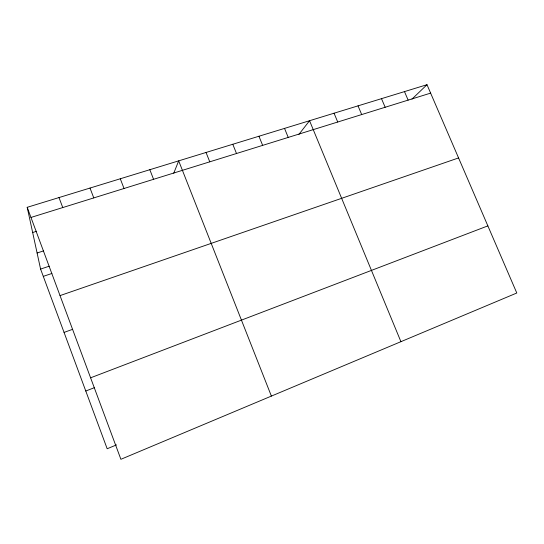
<?xml version="1.0" encoding="UTF-8"?>
<svg xmlns="http://www.w3.org/2000/svg" width="544" height="544" viewBox="0 0 544 544"><rect width="100%" height="100%" fill="white"/><g stroke="black" fill="none" stroke-linecap="round" stroke-linejoin="round"><path stroke-width="0.82" d="M173.74 173.244L178.684 160.861L271.381 396.093M298.914 134.388L309.556 120.72L400.921 341.68M411.971 99.117L426.999 84.701L516.8 293.005L120.897 459.299L27.2 207.318L426.999 84.701M116.518 444.89L107.175 448.752L40.582 269.069L27.2 207.318M85.775 391.02L94.357 387.695M90.596 377.815L487.859 225.882M64.056 332.411L72.644 329.317M60.03 295.603L458.572 157.93M43.289 276.359L51.884 273.476M40.582 269.069L49.184 266.213M37.101 253.001L43.561 250.9M32.66 232.526L36.672 231.254M30.967 217.45L430.63 93.119M404.484 91.603L408.129 100.116M381.5 98.654L385.152 107.263M358.027 105.856L361.692 114.566M334.05 113.206L337.729 122.019M284.532 128.398L288.225 137.421M258.944 136.245L262.65 145.377M232.791 144.262L236.504 153.51M206.04 152.47L209.766 161.826M149.831 169.708L153.571 179.309M120.285 178.772L124.032 188.496M90.012 188.054L93.772 197.914M58.997 197.567L62.757 207.563"/></g></svg>
